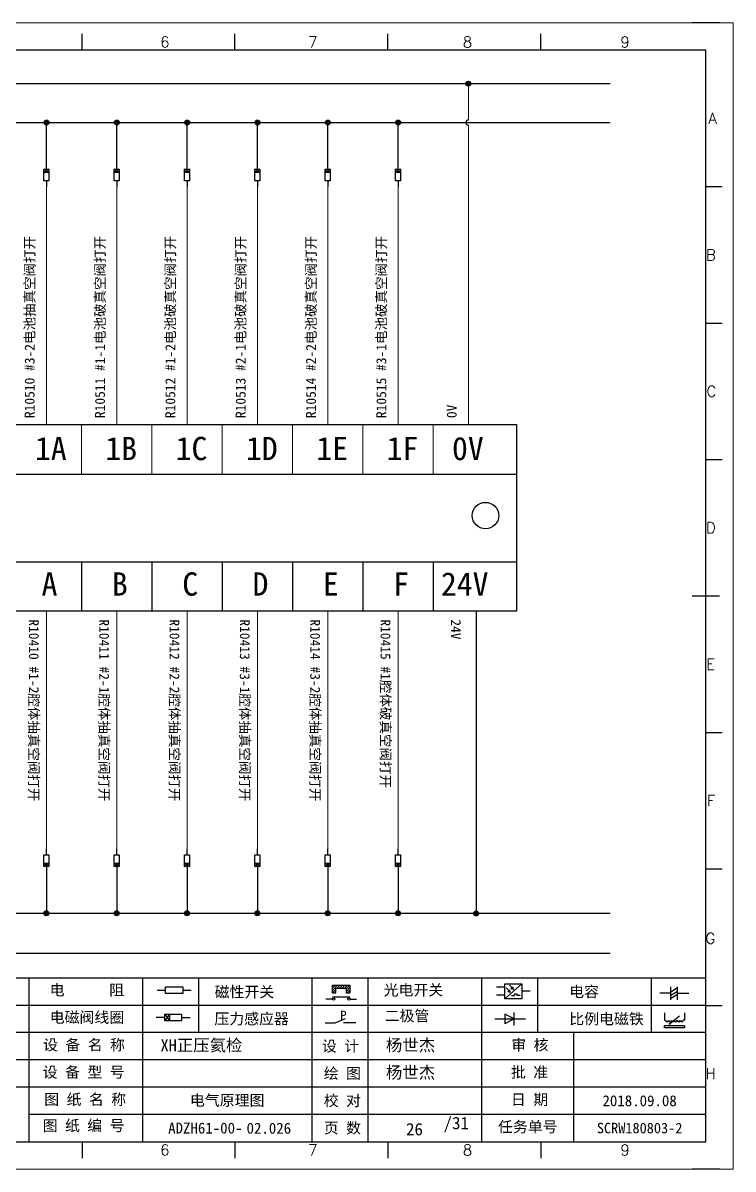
# Model space of a CAD drawing. Header units: millimetres. Extents: x 15130 to 37766, y 5931 to 11073.
# Drawn here: x 23135.6 to 23278.9, y 8757.4 to 8988.9 of the extents above; entities that cross this region are included whole.
import ezdxf
from ezdxf.enums import TextEntityAlignment as Align

# ---------------------------------------------------------------- set-up
doc = ezdxf.new("R2010")
doc.units = ezdxf.units.MM
doc.layers.add('AE_BOR', color=1, linetype='Continuous')
doc.styles.get("Standard").update_dxf_attribs({"font": ''})
doc.styles.add('WD', font='romans.shx', dxfattribs={"bigfont": 'gbcbig.shx'})
doc.styles.add('汉字', font='')
doc.styles.get('Standard').set_extended_font_data('SimSun')
doc.styles.get('汉字').set_extended_font_data('新宋体')

# ---------------------------------------------------------------- blocks, each defined once
blk = doc.blocks.new('磁性开关')
at = {"linetype": 'ByBlock'}
h = blk.add_hatch(dxfattribs=at)
h.set_pattern_fill('ANSI31', color=256, scale=0.1, style=0)
h.paths.add_polyline_path([(-1910.88, -776.69), (-1910.88, -775.29), (-1907.69, -775.29), (-1907.69, -776.69), (-1908.31, -776.69), (-1908.31, -775.79), (-1910.25, -775.79), (-1910.25, -776.69)])
for p, q in [((-1910.88, -776.69), (-1910.88, -775.29)), ((-1910.88, -775.29), (-1907.69, -775.29)), ((-1910.88, -776.69), (-1910.25, -776.69)), ((-1910.25, -776.69), (-1910.25, -775.79)), ((-1910.25, -775.79), (-1908.31, -775.79)), ((-1908.31, -776.69), (-1908.31, -775.79)), ((-1908.31, -776.69), (-1907.69, -776.69)), ((-1907.69, -775.29), (-1907.69, -776.69)), ((-1910.91, -777.81), (-1912.09, -777.81)), ((-1910.88, -777.39), (-1907.69, -777.39)), ((-1907.66, -777.81), (-1906.48, -777.81))]:
    blk.add_line(p, q, dxfattribs=at)
for centre in [(-1910.68, -777.81), (-1907.88, -777.81)]:
    blk.add_circle(centre, 0.225, dxfattribs=at)
blk = doc.blocks.new('光电开关')
at = {"linetype": 'ByBlock'}
h = blk.add_hatch(dxfattribs=at)
h.set_pattern_fill('ANSI31', color=256, scale=0.01, style=0)
h.set_pattern_definition([(45, (0.172267, 0), (-0.0224506403, 0.0224506403), [])])
h.paths.add_polyline_path([(-1882.44, -776.34), (-1882.5, -775.91), (-1882.68, -776.07)])
h.paths.add_polyline_path([(-1882.86, -776.23), (-1882.44, -776.34), (-1882.68, -776.07)])
h.paths.add_polyline_path([(-1883.05, -776.88), (-1883.11, -776.45), (-1883.29, -776.61)])
h.paths.add_polyline_path([(-1883.47, -776.77), (-1883.05, -776.88), (-1883.29, -776.61)])
for p, q in [((-1884.01, -775.96), (-1885.56, -775.96)), ((-1880.91, -775.3), (-1884.01, -778.05)), ((-1883.75, -776.09), (-1883.05, -776.88)), ((-1883.11, -776.45), (-1883.47, -776.77)), ((-1883.05, -776.88), (-1883.47, -776.77)), ((-1883.14, -775.55), (-1882.44, -776.34)), ((-1883.05, -776.88), (-1883.11, -776.45)), ((-1882.5, -775.91), (-1882.86, -776.23)), ((-1882.44, -776.34), (-1882.86, -776.23)), ((-1882.44, -776.34), (-1882.5, -775.91)), ((-1879.37, -776.67), (-1880.91, -776.67)), ((-1884.01, -777.39), (-1885.56, -777.39)), ((-1882.78, -777.47), (-1882.23, -777.47)), ((-1882.23, -777.47), (-1882.23, -777.14)), ((-1882.23, -777.14), (-1881.78, -777.14)), ((-1881.78, -777.47), (-1881.78, -777.14)), ((-1881.23, -777.47), (-1881.78, -777.47))]:
    blk.add_line(p, q, dxfattribs=at)
blk.add_lwpolyline([(-1884.01, -775.3), (-1880.91, -775.3), (-1880.91, -778.05), (-1884.01, -778.05)], close=True, dxfattribs=at)
blk = doc.blocks.new('电磁阀线圈')
at = {"linetype": 'ByBlock'}
for p, q in [((-1854.61, -796.54), (-1856.17, -796.54)), ((-1854.61, -795.92), (-1853.75, -797.16)), ((-1853.75, -795.92), (-1854.61, -797.16)), ((-1853.75, -795.92), (-1853.75, -797.16)), ((-1851.53, -796.54), (-1849.97, -796.54))]:
    blk.add_line(p, q, dxfattribs=at)
blk.add_lwpolyline([(-1854.61, -795.92), (-1851.53, -795.92), (-1851.53, -797.16), (-1854.61, -797.16)], close=True, dxfattribs=at)
blk = doc.blocks.new('压力感应器')
at = {"linetype": 'ByBlock'}
for p, q in [((-1815.59, -777.73), (-1813.71, -776.93)), ((-1817.44, -777.73), (-1815.59, -777.73)), ((-1811.78, -777.73), (-1814.05, -777.73))]:
    blk.add_line(p, q, dxfattribs=at)
at = {"linetype": 'ByBlock', "insert": (-1814.65, -775.48), "char_height": 1.68, "width": 1.2242, "attachment_point": 1}
blk.add_mtext('{\\fNSimSun|b0|i0|c134|p49;P}', dxfattribs=at)
blk = doc.blocks.new('二极管')
at = {"linetype": 'ByBlock'}
for p, q in [((-1787.52, -776.77), (-1781.92, -776.77)), ((-1783.97, -776.77), (-1785.69, -775.9)), ((-1785.69, -775.9), (-1785.69, -777.65)), ((-1783.97, -776.77), (-1785.69, -777.65)), ((-1783.97, -777.99), (-1783.97, -775.56))]:
    blk.add_line(p, q, dxfattribs=at)
blk = doc.blocks.new('电容')
at = {"linetype": 'ByBlock'}
for p, q in [((-1756.08, -782.99), (-1756.08, -780.56)), ((-1754.86, -780.79), (-1756.08, -781.55)), ((-1754.86, -782.99), (-1754.86, -780.56)), ((-1756.08, -781.77), (-1758.13, -781.77)), ((-1754.86, -781.44), (-1756.08, -782.2)), ((-1754.86, -781.99), (-1756.08, -782.75)), ((-1754.86, -781.77), (-1752.81, -781.77))]:
    blk.add_line(p, q, dxfattribs=at)
blk = doc.blocks.new('比例电磁阀')
at = {"linetype": 'ByBlock'}
for p, q in [((-1757.26, -775.38), (-1757.26, -776.71)), ((-1757.26, -776.71), (-1757.05, -776.71)), ((-1754.5, -775.98), (-1756.35, -777.44)), ((-1753.58, -776.71), (-1753.8, -776.71)), ((-1753.58, -775.38), (-1753.58, -776.71)), ((-1753.6, -777.73), (-1757.25, -777.73)), ((-1757.25, -778.13), (-1757.25, -777.73)), ((-1753.6, -778.13), (-1757.25, -778.13)), ((-1756.35, -777.44), (-1756.25, -777.25)), ((-1756.35, -777.44), (-1756.15, -777.38)), ((-1756.15, -777.38), (-1756.25, -777.25)), ((-1753.6, -777.73), (-1753.6, -778.13))]:
    blk.add_line(p, q, dxfattribs=at)
for centre in [(-1756.78, -776.71), (-1756.24, -776.71), (-1755.7, -776.71), (-1755.15, -776.71), (-1754.61, -776.71), (-1754.07, -776.71)]:
    blk.add_arc(centre, 0.271, 180, 0, dxfattribs=at)
blk = doc.blocks.new('电阻')
at = {"linetype": 'ByBlock'}
for p, q in [((-3.09, 0), (-1.57, 0)), ((1.57, 0), (3.09, 0))]:
    blk.add_line(p, q, dxfattribs=at)
blk.add_lwpolyline([(-1.57, 0.63), (1.57, 0.63), (1.57, -0.63), (-1.57, -0.63)], close=True, dxfattribs=at)
blk = doc.blocks.new('电控横A4')
for p, q in [((292, -5), (5, -5)), ((292, -205), (292, -5)), ((10.03, -205), (289.53, -205)), ((130.8, -205), (190.75, -205)), ((190.75, -205), (259.54, -205))]:
    blk.add_line(p, q)
at = {"linetype": 'ByBlock'}
for p, q in [((292, -175), (5, -175)), ((292, -180), (5, -180)), ((292, -185), (5, -185)), ((292, -190), (5, -190)), ((292, -195), (5, -195)), ((292, -200), (168.03, -200))]:
    blk.add_line(p, q, dxfattribs=at)
at = {"color": 0, "lineweight": -2}
for p, q in [((168.03, -175), (168.03, -204.92)), ((188.84, -175), (188.84, -185)), ((199.08, -175), (199.08, -185)), ((219.89, -175), (219.89, -185)), ((230.12, -175), (230.12, -185)), ((250.93, -175), (250.93, -185)), ((261.17, -175), (261.17, -185)), ((281.98, -175), (281.98, -185)), ((188.84, -185), (188.84, -204.92)), ((219.89, -185), (219.89, -205)), ((230.12, -185), (230.12, -205)), ((250.93, -185), (250.93, -205)), ((267.79, -185), (267.79, -205))]:
    blk.add_line(p, q, dxfattribs=at)
at = {"color": 0, "ltscale": 2}
for p, q in [((292, -205), (292, -183.55)), ((259.54, -205), (289.53, -205)), ((259.54, -205), (292, -205))]:
    blk.add_line(p, q, dxfattribs=at)
at = {"layer": 'AE_BOR', "color": 1, "lineweight": 15}
for p, q in [((0, 0), (297, 0)), ((297, 0), (297, -210)), ((297, -210), (0, -210))]:
    blk.add_line(p, q, dxfattribs=at)
at = {"layer": 'AE_BOR'}
for p, q in [((177.78, -5), (177.78, -2)), ((205.78, -5), (205.78, -2)), ((233.78, -5), (233.78, -2)), ((261.78, -5), (261.78, -2)), ((292, -30), (295, -30)), ((292, -55), (295, -55)), ((292, -80), (295, -80)), ((292, -130), (295, -130)), ((292, -155), (295, -155)), ((292, -180), (295, -180)), ((177.78, -205), (177.78, -208)), ((205.78, -205), (205.78, -208)), ((233.78, -205), (233.78, -208)), ((261.78, -205), (261.78, -208))]:
    blk.add_line(p, q, dxfattribs=at)
at = {"layer": 'AE_BOR', "lineweight": 30}
for p, q in [((294.53, 0), (289.53, 0)), ((294.53, -210), (289.53, -210))]:
    blk.add_line(p, q, dxfattribs=at)
at = {"layer": 'AE_BOR', "color": 2, "lineweight": 30}
blk.add_line((289.5, -105), (294.5, -105), dxfattribs=at)
at = {"linetype": 'ByBlock'}
for name, p in [('磁性开关', (2134.53, 598.96)), ('光电开关', (2139.22, 599.27)), ('电容', (2041.69, 603.98)), ('电磁阀线圈', (2047.53, 614.3)), ('压力感应器', (2039.72, 594.52)), ('二极管', (2040.91, 594.27)), ('比例电磁阀', (2041.69, 593.98))]:
    blk.add_blockref(name, p, dxfattribs=at)
blk.add_blockref('电阻', (194.66, -177.22))
at = {"char_height": 2, "attachment_point": 1, "style": '汉字'}
for s, insert in [('{\\fKaiTi_GB2312|b0|i0|c134|p49;电      阻}', (171.86, -176.19)), ('{\\fKaiTi_GB2312|b0|i0|c134|p49;磁性开关}', (202.07, -176.53)), ('{\\fKaiTi_GB2312|b0|i0|c134|p49;光电开关}', (233.02, -176.19)), ('{\\fKaiTi_GB2312|b0|i0|c134|p49;电容}', (267, -176.48)), ('{\\fKaiTi_GB2312|b0|i0|c134|p49;电磁阀线圈}', (171.86, -181.19)), ('{\\fKaiTi_GB2312|b0|i0|c134|p49;压力感应器}', (202.02, -181.47)), ('{\\fKaiTi_GB2312|b0|i0|c134|p49;二极管}', (233.2, -180.91)), ('{\\fKaiTi_GB2312|b0|i0|c134|p49;比例电磁铁}', (267, -181.48)), ('{\\fKaiTi_GB2312|b0|i0|c134|p0;设 备 名 称}', (170.65, -186.24)), ('{\\fKaiTi_GB2312|b0|i0|c134|p0;设 计}', (221.72, -186.46)), ('{\\fKaiTi_GB2312|b0|i0|c134|p0;审 核}', (256.39, -186.25)), ('{\\fKaiTi_GB2312|b0|i0|c134|p0;设 备 型 号}', (170.58, -191.24)), ('{\\fKaiTi_GB2312|b0|i0|c134|p0;批 准}', (256.32, -191.25)), ('{\\fKaiTi_GB2312|b0|i0|c134|p0;绘 图}', (222.05, -191.46)), ('{\\fKaiTi_GB2312|b0|i0|c134|p0;图 纸 名 称}', (170.86, -196.24)), ('{\\fKaiTi_GB2312|b0|i0|c134|p0;校 对}', (222.05, -196.46)), ('{\\fKaiTi_GB2312|b0|i0|c134|p0;日 期}', (256.32, -196.25)), ('{\\fKaiTi_GB2312|b0|i0|c134|p0;图 纸 编 号}', (170.57, -201.03)), ('{\\fKaiTi_GB2312|b0|i0|c134|p0;页 数}', (222.05, -201.46)), ('{\\fKaiTi_GB2312|b0|i0|c134|p0;任务单号}', (253.94, -201.25))]:
    blk.add_mtext(s, dxfattribs=dict(at, insert=insert))
for s, insert, char_height, width, attachment_point in [('{\\fKaiTi_GB2312|b0|i0|c134|p49;XH正压氦检}', (192.15, -186.2), 2.2, 26.5767, 1), ('{\\fKaiTi_GB2312|b0|i0|c134|p49;杨世杰}', (233.43, -186.2), 2.2, 15.3175, 1), ('{\\fKaiTi_GB2312|b0|i0|c134|p49;杨世杰}', (233.43, -191.2), 2.2, 15.3175, 1), ('{\\fKaiTi_GB2312|b0|i0|c134|p49;2018.09.08}', (279.89, -197.5), 2, 24.2172, 5), ('{\\fKaiTi_GB2312|b0|i0|c134|p49;SCRW180803-2}', (279.89, -202.5), 1.92, 24.2172, 5)]:
    blk.add_mtext(s, dxfattribs=dict(insert=insert, char_height=char_height, width=width, attachment_point=attachment_point))
at = {"color": 0, "lineweight": -2, "insert": (200.36, -202.5), "char_height": 2, "width": 31.0482, "attachment_point": 5}
blk.add_mtext('{\\C256;ADZH61-00-}', dxfattribs=at)
at = {"color": 0, "linetype": 'ByBlock', "lineweight": -2, "insert": (242.64, -201.84), "char_height": 4.2689, "width": 20.8102, "attachment_point": 5}
blk.add_mtext('  {\\H0.53119x; /31}', dxfattribs=at)
at = {"layer": 'AE_BOR', "style": 'WD'}
for s, p in [('6', (192.94, -4.5)), ('7', (220.04, -4.5)), ('8', (248.37, -4.5)), ('9', (277.23, -4.5)), ('6', (192.94, -207.5)), ('7', (220.04, -207.5)), ('8', (248.37, -207.5)), ('9', (277.23, -207.5))]:
    blk.add_text(s, height=2, dxfattribs=at).set_placement(p, align=Align.CENTER)
for s, p in [('A', (294.03, -17.5)), ('B', (293.84, -42.5)), ('C', (293.93, -67.5)), ('D', (293.84, -92.5)), ('E', (293.74, -117.5)), ('F', (293.74, -142.5)), ('F', (293.74, -142.5)), ('G', (293.74, -167.72)), ('H', (293.84, -192.5))]:
    blk.add_text(s, height=2, dxfattribs=at).set_placement(p, align=Align.MIDDLE_RIGHT)

msp = doc.modelspace()

# ---------------------------------------------------------------- hatches: boundary and pattern name
at = {"lineweight": -2}
h = msp.add_hatch(color=0, dxfattribs=at)
edge = h.paths.add_edge_path()
edge.add_arc((23225.483, 8976.638), 0.5, 0, 360)
h = msp.add_hatch(color=0, dxfattribs=at)
edge = h.paths.add_edge_path()
edge.add_arc((23140.295, 8968.784), 0.5, 180, 540)
h = msp.add_hatch(color=0, dxfattribs=at)
edge = h.paths.add_edge_path()
edge.add_arc((23154.495, 8968.784), 0.5, 180, 540)
h = msp.add_hatch(color=0, dxfattribs=at)
edge = h.paths.add_edge_path()
edge.add_arc((23168.695, 8968.784), 0.5, 180, 540)
h = msp.add_hatch(color=0, dxfattribs=at)
edge = h.paths.add_edge_path()
edge.add_arc((23182.895, 8968.784), 0.5, 180, 540)
h = msp.add_hatch(color=0, dxfattribs=at)
edge = h.paths.add_edge_path()
edge.add_arc((23197.095, 8968.784), 0.5, 180, 540)
h = msp.add_hatch(color=0, dxfattribs=at)
edge = h.paths.add_edge_path()
edge.add_arc((23211.295, 8968.784), 0.5, 180, 540)
h = msp.add_hatch(color=0, dxfattribs=at)
edge = h.paths.add_edge_path()
edge.add_arc((23140.27, 8809.051), 0.5, 0, 360)
h = msp.add_hatch(color=0, dxfattribs=at)
edge = h.paths.add_edge_path()
edge.add_arc((23154.47, 8809.051), 0.5, 0, 360)
h = msp.add_hatch(color=0, dxfattribs=at)
edge = h.paths.add_edge_path()
edge.add_arc((23168.67, 8809.051), 0.5, 0, 360)
h = msp.add_hatch(color=0, dxfattribs=at)
edge = h.paths.add_edge_path()
edge.add_arc((23182.87, 8809.051), 0.5, 0, 360)
h = msp.add_hatch(color=0, dxfattribs=at)
edge = h.paths.add_edge_path()
edge.add_arc((23197.07, 8809.051), 0.5, 0, 360)
h = msp.add_hatch(color=0, dxfattribs=at)
edge = h.paths.add_edge_path()
edge.add_arc((23211.27, 8809.051), 0.5, 0, 360)
h = msp.add_hatch(color=0, dxfattribs=at)
edge = h.paths.add_edge_path()
edge.add_arc((23227.063, 8809.012), 0.5, 0, 360)

# ---------------------------------------------------------------- linework, layer by layer
at = {"color": 0, "lineweight": -2}
for p, q in [((22987.385, 8976.638), (23254.138, 8976.638)), ((22987.385, 8968.766), (23254.138, 8968.766)), ((22991.183, 8897.77), (23235.183, 8897.77)), ((22991.183, 8880.066), (23235.183, 8880.066)), ((23147.383, 8880.066), (23147.383, 8870.066)), ((23161.583, 8880.066), (23161.583, 8870.066)), ((23175.783, 8880.066), (23175.783, 8870.066)), ((23189.983, 8880.066), (23189.983, 8870.066)), ((23204.183, 8880.066), (23204.183, 8870.066)), ((23218.383, 8880.066), (23218.383, 8870.066)), ((23227.052, 8870.029), (23227.052, 8809.069)), ((22987.385, 8809.069), (23254.138, 8809.069)), ((22987.385, 8801.019), (23254.138, 8801.019))]:
    msp.add_line(p, q, dxfattribs=at)
at = {"lineweight": 0}
for p, q in [((23225.483, 8969.266), (23225.483, 8976.638)), ((23225.483, 8907.77), (23225.483, 8968.266)), ((23140.283, 8907.77), (23140.283, 8955.77)), ((23154.483, 8907.77), (23154.483, 8955.77)), ((23168.683, 8907.77), (23168.683, 8955.77)), ((23182.883, 8907.77), (23182.883, 8955.77)), ((23197.083, 8907.77), (23197.083, 8955.77)), ((23211.283, 8907.77), (23211.283, 8955.77)), ((23147.383, 8897.77), (23147.383, 8907.77)), ((23161.583, 8897.77), (23161.583, 8907.77)), ((23175.783, 8897.77), (23175.783, 8907.77)), ((23189.983, 8897.77), (23189.983, 8907.77)), ((23204.183, 8897.77), (23204.183, 8907.77)), ((23218.383, 8897.77), (23218.383, 8907.77)), ((23140.283, 8870.066), (23140.283, 8822.066)), ((23154.483, 8870.066), (23154.483, 8822.066)), ((23168.683, 8870.066), (23168.683, 8822.066)), ((23182.883, 8870.066), (23182.883, 8822.066)), ((23197.083, 8870.066), (23197.083, 8822.066)), ((23211.283, 8870.066), (23211.283, 8822.066))]:
    msp.add_line(p, q, dxfattribs=at)
for p, q in [((23140.283, 8960.568), (23140.283, 8968.766)), ((23154.483, 8960.568), (23154.483, 8968.766)), ((23168.683, 8960.568), (23168.683, 8968.766)), ((23182.883, 8960.568), (23182.883, 8968.766)), ((23197.083, 8960.568), (23197.083, 8968.766)), ((23211.283, 8960.568), (23211.283, 8968.766)), ((23140.283, 8817.268), (23140.283, 8809.069)), ((23154.483, 8817.268), (23154.483, 8809.069)), ((23168.683, 8817.268), (23168.683, 8809.069)), ((23182.883, 8817.268), (23182.883, 8809.069)), ((23197.083, 8817.268), (23197.083, 8809.069)), ((23211.283, 8817.268), (23211.283, 8809.069))]:
    msp.add_line(p, q)
at = {"color": 0, "lineweight": -2}
msp.add_lwpolyline([(22991.183, 8907.77), (23235.183, 8907.77), (23235.183, 8870.066), (22991.183, 8870.066)], close=True, dxfattribs=at)
for centre, radius in [((23225.483, 8976.638), 0.5), ((23140.295, 8968.784), 0.5), ((23154.495, 8968.784), 0.5), ((23168.695, 8968.784), 0.5), ((23182.895, 8968.784), 0.5), ((23197.095, 8968.784), 0.5), ((23211.295, 8968.784), 0.5), ((23228.937, 8889.381), 2.672), ((23140.27, 8809.051), 0.5), ((23154.47, 8809.051), 0.5), ((23168.67, 8809.051), 0.5), ((23182.87, 8809.051), 0.5), ((23197.07, 8809.051), 0.5), ((23211.27, 8809.051), 0.5), ((23227.063, 8809.012), 0.5)]:
    msp.add_circle(centre, radius, dxfattribs=at)
msp.add_arc((23225.483, 8968.766), 0.5, 90, 270)

# ---------------------------------------------------------------- block references
at = {"xscale": 1.1025, "yscale": 1.1025, "zscale": 1.1025}
msp.add_blockref('电控横A4', (22951.48, 8988.901), dxfattribs=at)
at = {"linetype": 'ByBlock', "xscale": 0.7744000000000003, "yscale": 0.7744000000000003, "zscale": 0.7744000000000003}
for p, rotation in [((23757.123, 7523.15), 270), ((23771.323, 7523.15), 270), ((23785.523, 7523.15), 270), ((23799.723, 7523.15), 270), ((23813.923, 7523.15), 270), ((23828.123, 7523.15), 270), ((22523.443, 10254.686), 90), ((22537.643, 10254.686), 90), ((22551.843, 10254.686), 90), ((22566.043, 10254.686), 90), ((22580.243, 10254.686), 90), ((22594.443, 10254.686), 90)]:
    msp.add_blockref('电磁阀线圈', p, dxfattribs=dict(at, rotation=rotation))

# ---------------------------------------------------------------- texts
at = {"color": 0, "lineweight": -2, "char_height": 2, "width": 71.79445, "attachment_point": 1}
for s, insert, rotation in [('R10510 {\\f宋体|b0|i0|c134|p2;\\H1x;\\C256;#3-2电池抽真空阀打开}', (23135.9, 8909.072), 90), ('R10511 {\\f宋体|b0|i0|c134|p2;\\H1x;\\C256;#1-1电池破真空阀打开}', (23150.1, 8909.072), 90), ('R10512 {\\f宋体|b0|i0|c134|p2;\\H1x;\\C256;#1-2电池破真空阀打开}', (23164.3, 8909.072), 90), ('R10513 {\\f宋体|b0|i0|c134|p2;\\H1x;\\C256;#2-1电池破真空阀打开}', (23178.5, 8909.072), 90), ('R10514 {\\f宋体|b0|i0|c134|p2;\\H1x;\\C256;#2-2电池破真空阀打开}', (23192.7, 8909.072), 90), ('R10515 {\\f宋体|b0|i0|c134|p2;\\H1x;\\C256;#3-1电池破真空阀打开}', (23206.9, 8909.072), 90), ('0V', (23221.1, 8909.072), 90), ('{\\C256;R10410 #1-2腔体抽真空阀打开}', (23138.76, 8868.429), 270), ('{\\C256;R10411 #2-1腔体抽真空阀打开}', (23152.96, 8868.429), 270), ('{\\C256;R10412 #2-2腔体抽真空阀打开}', (23167.16, 8868.429), 270), ('{\\C256;R10413 #3-1腔体抽真空阀打开}', (23181.36, 8868.429), 270), ('{\\C256;R10414 #3-2腔体抽真空阀打开}', (23195.56, 8868.429), 270), ('{\\C256;R10415 #1腔体破真空阀打开}', (23209.76, 8868.429), 270), ('{\\C256;24V}', (23223.96, 8868.429), 270)]:
    msp.add_mtext(s, dxfattribs=dict(at, insert=insert, rotation=rotation))
at = {"color": 0, "lineweight": -2}
for s, insert, char_height, width, attachment_point in [('1A', (23137.983, 8905.285), 4.7064, 7.20347, 1), ('1B', (23152.183, 8905.285), 4.7064, 7.20347, 1), ('1C', (23166.383, 8905.285), 4.7064, 7.20347, 1), ('1D', (23180.583, 8905.285), 4.7064, 7.20347, 1), ('1E', (23194.783, 8905.285), 4.7064, 7.20347, 1), ('1F', (23208.983, 8905.285), 4.7064, 7.20347, 1), ('0V', (23222.183, 8905.285), 4.7064, 7.20347, 1), ('A', (23139.315, 8877.919), 4.706, 7.20347, 1), ('B', (23153.515, 8877.919), 4.706, 7.20347, 1), ('C', (23167.715, 8877.919), 4.706, 7.20347, 1), ('D', (23181.915, 8877.919), 4.706, 7.20347, 1), ('E', (23196.115, 8877.919), 4.706, 7.20347, 1), ('F', (23210.315, 8877.919), 4.706, 7.20347, 1), ('24V', (23219.936, 8877.919), 4.7064, 7.20347, 1), ('电气原理图', (23176.788, 8771.157), 2.205, 34.2306, 5), ('02.026', (23180.703, 8766.731), 2.205, 5.72397, 1)]:
    msp.add_mtext(s, dxfattribs=dict(at, insert=insert, char_height=char_height, width=width, attachment_point=attachment_point))
at = {"color": 0, "linetype": 'ByBlock', "lineweight": -2, "insert": (23214.603, 8765.407), "char_height": 2.5, "width": 5.1278, "attachment_point": 5}
msp.add_mtext('26', dxfattribs=at)

doc.saveas('drawing.dxf')
